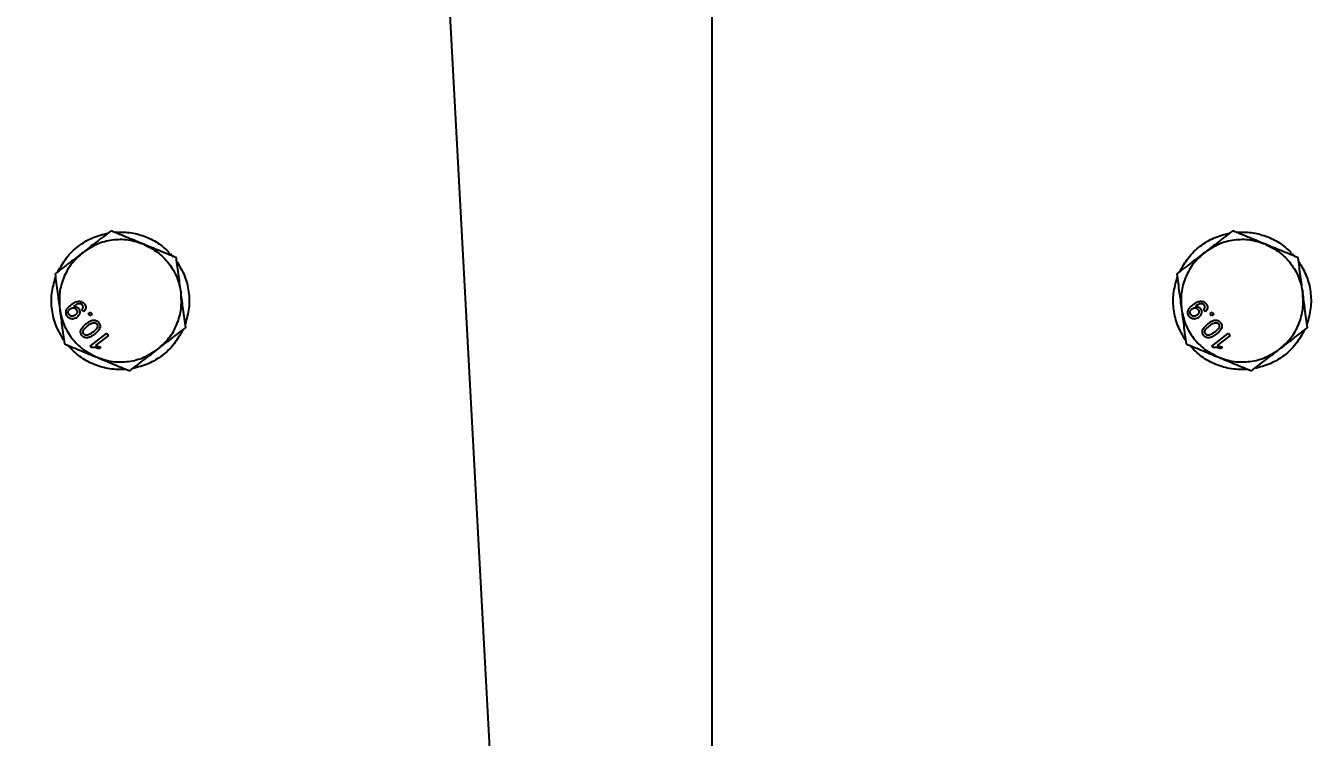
# Model space of a CAD drawing. Header units: millimetres. Extents: x 1293 to 41893, y 1011 to 26911.
# Drawn here: x 32222.4 to 32432.5, y 7759 to 7875.4 of the extents above; entities that cross this region are included whole.
import ezdxf

# ---------------------------------------------------------------- set-up
doc = ezdxf.new("R2010")
doc.units = ezdxf.units.MM
doc.header["$LTSCALE"] = 50
doc.layers.add('CAPA_1', color=7, linetype='Continuous')
doc.layers.add('MAQUINAS', color=11, linetype='Continuous')
doc.styles.add('SLDTEXTSTYLE0', font='TXT', dxfattribs={"width": 0.75})
doc.dimstyles.new('SLDDIMSTYLE0', dxfattribs={"dimtxt": 100, "dimasz": 100, "dimexe": 0, "dimexo": 0.0625, "dimgap": 25, "dimtad": 2, "dimdec": 0, "dimlfac": 1.5, "dimrnd": 1e-09, "dimzin": 12, "dimdsep": 46, "dimtxsty": 'SLDTEXTSTYLE0', "dimsah": 1, "dimcen": 0.09, "dimadec": 0, "dimazin": 3, "dimtfac": 1, "dimtdec": 0, "dimtofl": 0, "dimtmove": 0, "dimatfit": 3, "dimfxl": 1, "dimfrac": 2, "dimtolj": 1, "dimtzin": 12, "dimarcsym": 0})

# ---------------------------------------------------------------- blocks, each defined once
blk = doc.blocks.new('_D_31')
at = {"layer": 'CAPA_1', "transparency": 16777216}
for p, q in [((30433.48, 7043.47), (30433.48, 8732.61)), ((32334.55, 7145.82), (32334.55, 8732.61)), ((32334.55, 8682.61), (30433.48, 8682.61))]:
    blk.add_line(p, q, dxfattribs=at)
for points in [[(30433.48, 8682.61), (30533.48, 8667.22), (30533.48, 8697.99)], [(32334.55, 8682.61), (32234.55, 8697.99), (32234.55, 8667.22)]]:
    blk.add_solid(points, dxfattribs=at)
at = {"layer": 'CAPA_1', "transparency": 16777216, "insert": (31236.24, 8811.51), "char_height": 100, "attachment_point": 1, "style": 'SLDTEXTSTYLE0'}
blk.add_mtext('2852', dxfattribs=at)
blk = doc.blocks.new('_D_32')
at = {"layer": 'CAPA_1', "transparency": 16777216}
for p, q in [((32331.13, 7145.73), (32262.39, 8422.58)), ((32265.08, 8372.66), (30364, 8270.3)), ((30430.06, 7043.38), (30361.32, 8320.23))]:
    blk.add_line(p, q, dxfattribs=at)
for points in [[(32265.08, 8372.66), (32164.39, 8382.64), (32166.05, 8351.92)], [(30364, 8270.3), (30464.69, 8260.32), (30463.03, 8291.04)]]:
    blk.add_solid(points, dxfattribs=at)
at = {"layer": 'CAPA_1', "transparency": 16777216, "insert": (31160.05, 8442.25), "char_height": 100, "attachment_point": 1, "rotation": 3.0819, "style": 'SLDTEXTSTYLE0'}
blk.add_mtext('2856', dxfattribs=at)

msp = doc.modelspace()

# ---------------------------------------------------------------- linework, layer by layer
at = {"layer": 'MAQUINAS', "linetype": 'Continuous', "lineweight": 25}
for p, q in [((32245.5517002, 7838.0135834), (32245.8300419, 7838.2987164)), ((32245.8325918, 7837.8977372), (32246.0258736, 7838.095735)), ((32246.0258736, 7838.095735), (32246.4744453, 7837.5893071)), ((32428.8850336, 7838.0135834), (32429.1633752, 7838.2987164)), ((32429.1659251, 7837.8977372), (32429.3592069, 7838.095735)), ((32429.3592069, 7838.095735), (32429.8077786, 7837.5893071)), ((32230.2265846, 7829.5201339), (32230.1615222, 7829.4674545)), ((32231.8386626, 7828.5977145), (32231.536077, 7828.9188308)), ((32232.5802427, 7828.2820974), (32232.9281386, 7828.5498935)), ((32232.9281386, 7828.5498935), (32233.1959347, 7828.2019976)), ((32413.5599179, 7829.5201339), (32413.4948556, 7829.4674545)), ((32415.171996, 7828.5977145), (32414.8694103, 7828.9188308)), ((32415.913576, 7828.2820974), (32416.261472, 7828.5498935)), ((32416.261472, 7828.5498935), (32416.529268, 7828.2019976)), ((32232.8480388, 7827.9342015), (32232.5802427, 7828.2820974)), ((32233.1959347, 7828.2019976), (32232.8480388, 7827.9342015)), ((32416.1813721, 7827.9342015), (32415.913576, 7828.2820974)), ((32416.529268, 7828.2019976), (32416.1813721, 7827.9342015)), ((32232.892511, 7822.9821248), (32235.6060993, 7825.0709341)), ((32235.8738954, 7824.7230382), (32233.7593404, 7823.0953402)), ((32235.6060993, 7825.0709341), (32235.8738954, 7824.7230382)), ((32416.2258444, 7822.9821248), (32418.9394327, 7825.0709341)), ((32419.2072287, 7824.7230382), (32417.0926738, 7823.0953402)), ((32418.9394327, 7825.0709341), (32419.2072287, 7824.7230382)), ((32233.0649048, 7822.7581668), (32232.892511, 7822.9821248)), ((32233.7593404, 7823.0953402), (32234.6414537, 7822.777093)), ((32234.6414537, 7822.777093), (32234.3207371, 7822.5302185)), ((32416.3982381, 7822.7581668), (32416.2258444, 7822.9821248)), ((32417.0926738, 7823.0953402), (32417.974787, 7822.777093)), ((32417.974787, 7822.777093), (32417.6540704, 7822.5302185))]:
    msp.add_line(p, q, dxfattribs=at)
for points in [[(32227.6322292, 7835.1537433), (32228.0675552, 7835.9386883), (32228.9382073, 7837.5085784), (32230.9041507, 7839.3763456), (32233.2127594, 7840.7989539), (32234.9531607, 7841.238946), (32235.8233614, 7841.458942)], [(32236.8622224, 7841.5973269), (32237.6863966, 7841.6161784), (32239.3347449, 7841.6538814), (32241.7406946, 7841.0207052), (32243.9834829, 7839.9439477), (32245.2145222, 7838.8471269), (32245.8300419, 7838.2987164)], [(32410.9655625, 7835.1537433), (32411.4008886, 7835.9386883), (32412.2715406, 7837.5085784), (32414.2374841, 7839.3763456), (32416.5460927, 7840.7989539), (32418.2864941, 7841.238946), (32419.1566947, 7841.458942)], [(32420.1955557, 7841.5973269), (32421.0197299, 7841.6161784), (32422.6680782, 7841.6538814), (32425.0740279, 7841.0207052), (32427.3168162, 7839.9439477), (32428.5478555, 7838.8471269), (32429.1633752, 7838.2987164)], [(32241.6402366, 7839.6267623), (32240.8078033, 7839.8986945), (32239.1429368, 7840.4425588), (32236.4938203, 7840.3943584), (32233.9244614, 7839.7474144), (32232.4600173, 7838.7866999), (32231.7277953, 7838.3063427)], [(32241.6402366, 7839.6267623), (32242.4223492, 7839.2328181), (32243.9865744, 7838.4449296), (32245.8315238, 7836.5432715), (32247.1978248, 7834.2731695), (32247.5592577, 7832.5594207), (32247.7399742, 7831.7025462)], [(32424.9735699, 7839.6267623), (32424.1411367, 7839.8986945), (32422.4762702, 7840.4425588), (32419.8271536, 7840.3943584), (32417.2577947, 7839.7474144), (32415.7933507, 7838.7866999), (32415.0611286, 7838.3063427)], [(32424.9735699, 7839.6267623), (32425.7556825, 7839.2328181), (32427.3199077, 7838.4449296), (32429.1648571, 7836.5432715), (32430.5311581, 7834.2731695), (32430.8925911, 7832.5594207), (32431.0733075, 7831.7025462)], [(32231.7277953, 7838.3063427), (32231.0760785, 7837.7214004), (32229.772645, 7836.5515159), (32228.4898295, 7834.2332135), (32227.7654199, 7831.6846114), (32227.8652011, 7829.9360084), (32227.9150917, 7829.0617069)], [(32415.0611286, 7838.3063427), (32414.4094119, 7837.7214004), (32413.1059783, 7836.5515159), (32411.8231628, 7834.2332135), (32411.0987533, 7831.6846114), (32411.1985344, 7829.9360084), (32411.248425, 7829.0617069)], [(32247.0575261, 7836.8257102), (32247.5196454, 7836.0562343), (32248.4438841, 7834.5172825), (32249.0784462, 7831.8808419), (32249.1561568, 7829.170224), (32248.6670005, 7827.4429962), (32248.4224223, 7826.5793823)], [(32430.3908594, 7836.8257102), (32430.8529788, 7836.0562343), (32431.7772174, 7834.5172825), (32432.4117796, 7831.8808419), (32432.4894902, 7829.170224), (32432.0003338, 7827.4429962), (32431.7557556, 7826.5793823)], [(32228.5975398, 7823.9385429), (32228.1354204, 7824.7080188), (32227.2111818, 7826.2469706), (32226.5766196, 7828.8834112), (32226.498909, 7831.5940291), (32226.9880654, 7833.3212569), (32227.2326436, 7834.1848708)], [(32411.9308731, 7823.9385429), (32411.4687538, 7824.7080188), (32410.5445151, 7826.2469706), (32409.909953, 7828.8834112), (32409.8322424, 7831.5940291), (32410.3213987, 7833.3212569), (32410.5659769, 7834.1848708)], [(32243.9272706, 7822.4579104), (32244.5789873, 7823.0428527), (32245.8824209, 7824.2127372), (32247.1652364, 7826.5310396), (32247.8896459, 7829.0796417), (32247.7898648, 7830.8282447), (32247.7399742, 7831.7025462)], [(32427.2606039, 7822.4579104), (32427.9123207, 7823.0428527), (32429.2157542, 7824.2127372), (32430.4985697, 7826.5310396), (32431.2229793, 7829.0796417), (32431.1231981, 7830.8282447), (32431.0733075, 7831.7025462)], [(32227.9150917, 7829.0617069), (32228.0958081, 7828.2048324), (32228.4572411, 7826.4910836), (32229.8235421, 7824.2209816), (32231.6684915, 7822.3193235), (32233.2327167, 7821.531435), (32234.0148293, 7821.1374908)], [(32411.248425, 7829.0617069), (32411.4291415, 7828.2048324), (32411.7905744, 7826.4910836), (32413.1568754, 7824.2209816), (32415.0018248, 7822.3193235), (32416.56605, 7821.531435), (32417.3481626, 7821.1374908)], [(32248.0228367, 7825.6105098), (32247.5875107, 7824.8255648), (32246.7168586, 7823.2556747), (32244.7509151, 7821.3879075), (32242.4423065, 7819.9652992), (32240.7019051, 7819.5253071), (32239.8317045, 7819.3053111)], [(32431.35617, 7825.6105098), (32430.920844, 7824.8255648), (32430.050192, 7823.2556747), (32428.0842485, 7821.3879075), (32425.7756398, 7819.9652992), (32424.0352385, 7819.5253071), (32423.1650378, 7819.3053111)], [(32238.7928435, 7819.1669262), (32237.8953981, 7819.151457), (32236.1005074, 7819.1205188), (32233.5000018, 7819.8891922), (32231.1136826, 7821.1772018), (32229.8624376, 7822.4644375), (32229.2368151, 7823.1080554)], [(32234.0148293, 7821.1374908), (32234.8472625, 7820.8655586), (32236.512129, 7820.3216943), (32239.1612456, 7820.3698947), (32241.7306045, 7821.0168387), (32243.1950485, 7821.9775532), (32243.9272706, 7822.4579104)], [(32422.1261768, 7819.1669262), (32421.2287315, 7819.151457), (32419.4338408, 7819.1205188), (32416.8333351, 7819.8891922), (32414.4470159, 7821.1772018), (32413.1957709, 7822.4644375), (32412.5701484, 7823.1080554)], [(32417.3481626, 7821.1374908), (32418.1805959, 7820.8655586), (32419.8454624, 7820.3216943), (32422.4945789, 7820.3698947), (32425.0639378, 7821.0168387), (32426.5283819, 7821.9775532), (32427.2606039, 7822.4579104)]]:
    msp.add_open_spline(points, degree=3, dxfattribs=at)
for points, knots in [([(32236.3028436, 7841.8280278), (32235.5031819, 7841.212481), (32234.0022335, 7840.0571122), (32232.4520746, 7838.8638633), (32231.7277953, 7838.3063427)], [0, 0, 0, 0, 0.5327709195, 1, 1, 1, 1]), ([(32241.6402366, 7839.6267623), (32240.7952699, 7839.9752463), (32238.9868065, 7840.7210988), (32237.2357536, 7841.4432739), (32236.3028436, 7841.8280278)], [0, 0, 0, 0, 0.4672290805, 1, 1, 1, 1]), ([(32419.6361769, 7841.8280278), (32418.8365153, 7841.212481), (32417.3355669, 7840.0571122), (32415.785408, 7838.8638633), (32415.0611286, 7838.3063427)], [0, 0, 0, 0, 0.5327709195, 1, 1, 1, 1]), ([(32424.9735699, 7839.6267623), (32424.1286032, 7839.9752463), (32422.3201399, 7840.7210988), (32420.569087, 7841.4432739), (32419.6361769, 7841.8280278)], [0, 0, 0, 0, 0.4672290805, 1, 1, 1, 1]), ([(32246.9776295, 7837.4254969), (32246.0447195, 7837.8102508), (32244.2936666, 7838.5324258), (32242.4852032, 7839.2782784), (32241.6402366, 7839.6267623)], [0, 0, 0, 0, 0.5327709195, 1, 1, 1, 1]), ([(32430.3109629, 7837.4254969), (32429.3780528, 7837.8102508), (32427.627, 7838.5324258), (32425.8185366, 7839.2782784), (32424.9735699, 7839.6267623)], [0, 0, 0, 0, 0.5327709195, 1, 1, 1, 1]), ([(32231.7277953, 7838.3063427), (32231.003516, 7837.748822), (32229.4533571, 7836.5555731), (32227.9524087, 7835.4002043), (32227.152747, 7834.7846575)], [0, 0, 0, 0, 0.4672290805, 1, 1, 1, 1]), ([(32247.7399742, 7831.7025462), (32247.6192868, 7832.6085508), (32247.3609824, 7834.5476523), (32247.1108779, 7836.4251961), (32246.9776295, 7837.4254969)], [0, 0, 0, 0, 0.46722908045, 1, 1, 1, 1]), ([(32415.0611286, 7838.3063427), (32414.3368493, 7837.748822), (32412.7866904, 7836.5555731), (32411.285742, 7835.4002043), (32410.4860803, 7834.7846575)], [0, 0, 0, 0, 0.4672290805, 1, 1, 1, 1]), ([(32431.0733075, 7831.7025462), (32430.9526202, 7832.6085508), (32430.6943157, 7834.5476523), (32430.4442113, 7836.4251961), (32430.3109629, 7837.4254969)], [0, 0, 0, 0, 0.4672290805, 1, 1, 1, 1]), ([(32227.152747, 7834.7846575), (32227.2859954, 7833.7843567), (32227.5360999, 7831.9068129), (32227.7944043, 7829.9677115), (32227.9150917, 7829.0617069)], [0, 0, 0, 0, 0.5327709195, 1, 1, 1, 1]), ([(32410.4860803, 7834.7846575), (32410.6193287, 7833.7843567), (32410.8694332, 7831.9068129), (32411.1277376, 7829.9677115), (32411.248425, 7829.0617069)], [0, 0, 0, 0, 0.5327709195, 1, 1, 1, 1]), ([(32248.5023189, 7825.9795956), (32248.3690705, 7826.9798964), (32248.118966, 7828.8574402), (32247.8606616, 7830.7965416), (32247.7399742, 7831.7025462)], [0, 0, 0, 0, 0.5327709195, 1, 1, 1, 1]), ([(32431.8356522, 7825.9795956), (32431.7024038, 7826.9798964), (32431.4522993, 7828.8574402), (32431.1939949, 7830.7965416), (32431.0733075, 7831.7025462)], [0, 0, 0, 0, 0.5327709195, 1, 1, 1, 1]), ([(32227.9150917, 7829.0617069), (32228.035779, 7828.1557023), (32228.2940835, 7826.2166008), (32228.544188, 7824.339057), (32228.6774363, 7823.3387562)], [0, 0, 0, 0, 0.4672290805, 1, 1, 1, 1]), ([(32229.1726562, 7827.8146168), (32229.1202384, 7827.8935522), (32229.0154185, 7828.0513992), (32228.9459633, 7828.3302816), (32228.9447116, 7828.6153625), (32229.0483878, 7828.9818158), (32229.3356266, 7829.3701418), (32229.6288023, 7829.6062118), (32229.7757677, 7829.7245509)], [0, 0, 0, 0, 0.1250635897, 0.25008955759, 0.37511000523, 0.50016939956, 0.74944095238, 1, 1, 1, 1]), ([(32229.4447563, 7828.1089048), (32229.3957785, 7828.1870474), (32229.3225845, 7828.3038261), (32229.3029003, 7828.487601), (32229.3202967, 7828.6236443), (32229.3661836, 7828.7541155), (32229.460745, 7828.9118456), (32229.5653115, 7829.0020574), (32229.634786, 7829.0619945)], [0, 0, 0, 0, 0.2490168506, 0.3721383925, 0.4993654558, 0.6235619335, 0.7498926933, 1, 1, 1, 1]), ([(32229.634786, 7829.0619945), (32229.7105368, 7829.113136), (32229.82515, 7829.1905146), (32230.0019905, 7829.2389192), (32230.1397081, 7829.2454896), (32230.2735396, 7829.2217318), (32230.4436234, 7829.1518247), (32230.5370301, 7829.051224), (32230.5995078, 7828.9839345)], [0, 0, 0, 0, 0.2499764907, 0.3782221671, 0.5003423322, 0.6274524307, 0.7508110927, 1, 1, 1, 1]), ([(32229.7757677, 7829.7245509), (32229.9421269, 7829.8458893), (32230.27428, 7830.0881538), (32230.7584044, 7830.2954557), (32231.172661, 7830.3287372), (32231.4777505, 7830.2640992), (32231.7525745, 7830.1156753), (32231.8891308, 7829.9605226), (32231.9574377, 7829.8829136)], [0, 0, 0, 0, 0.25048494292, 0.50011851407, 0.62789918514, 0.75009236964, 0.87499367523, 1, 1, 1, 1]), ([(32230.1615222, 7829.4674545), (32230.2400216, 7829.4705156), (32230.3975134, 7829.4766568), (32230.6258042, 7829.4085006), (32230.8368317, 7829.2961652), (32230.9418277, 7829.1779345), (32230.9942083, 7829.1189514)], [0, 0, 0, 0, 0.2489431768, 0.4994502947, 0.7502849385, 1, 1, 1, 1]), ([(32231.6305231, 7829.6598356), (32231.586313, 7829.7090829), (32231.4979297, 7829.8075365), (32231.3171198, 7829.896122), (32231.118724, 7829.9268143), (32230.7295527, 7829.8397325), (32230.4500391, 7829.6621226), (32230.2265846, 7829.5201339)], [0, 0, 0, 0, 0.1252073258, 0.2503100191, 0.3753386279, 0.5006201474, 1, 1, 1, 1]), ([(32230.5995078, 7828.9839345), (32230.6490519, 7828.9082558), (32230.7232826, 7828.7948683), (32230.7560035, 7828.6165348), (32230.749911, 7828.4817351), (32230.7147388, 7828.3509065), (32230.6329331, 7828.189382), (32230.5315845, 7828.0986547), (32230.4642665, 7828.0383914)], [0, 0, 0, 0, 0.2495205461, 0.3738507837, 0.4998887841, 0.6240955932, 0.7503154422, 1, 1, 1, 1]), ([(32230.9942083, 7829.1189514), (32231.0330663, 7829.0622905), (32231.110756, 7828.9490071), (32231.1758434, 7828.7526227), (32231.1971053, 7828.5471402), (32231.1731485, 7828.3421055), (32231.1088985, 7828.1449283), (32230.9730463, 7827.9042466), (32230.8171583, 7827.7672767), (32230.7135806, 7827.6762688)], [0, 0, 0, 0, 0.1250740585, 0.2500636243, 0.3732612247, 0.5001992382, 0.6242961009, 0.7503685137, 1, 1, 1, 1]), ([(32231.536077, 7828.9188308), (32231.5851807, 7828.9771936), (32231.6738621, 7829.0825971), (32231.7400747, 7829.2452283), (32231.74836, 7829.3763101), (32231.7292333, 7829.4785051), (32231.6907034, 7829.5755172), (32231.6505823, 7829.6317306), (32231.6305231, 7829.6598356)], [0, 0, 0, 0, 0.2764767993, 0.4993179598, 0.6237184282, 0.7494961879, 0.8747561628, 1, 1, 1, 1]), ([(32231.9574377, 7829.8829136), (32232.0234204, 7829.7825569), (32232.12264, 7829.6316486), (32232.1733237, 7829.3961386), (32232.173669, 7829.1575457), (32232.0783642, 7828.8647204), (32231.9186472, 7828.6868101), (32231.8386626, 7828.5977145)], [0, 0, 0, 0, 0.2498594906, 0.3757183909, 0.500481002, 0.7498462328, 1, 1, 1, 1]), ([(32411.248425, 7829.0617069), (32411.3691124, 7828.1557023), (32411.6274168, 7826.2166008), (32411.8775213, 7824.339057), (32412.0107697, 7823.3387562)], [0, 0, 0, 0, 0.4672290805, 1, 1, 1, 1]), ([(32412.5059896, 7827.8146168), (32412.4535717, 7827.8935522), (32412.3487518, 7828.0513992), (32412.2792966, 7828.3302816), (32412.2780449, 7828.6153625), (32412.3817211, 7828.9818158), (32412.66896, 7829.3701418), (32412.9621356, 7829.6062118), (32413.109101, 7829.7245509)], [0, 0, 0, 0, 0.1250635897, 0.2500895576, 0.3751100052, 0.5001693996, 0.7494409524, 1, 1, 1, 1]), ([(32412.7780896, 7828.1089048), (32412.7291118, 7828.1870474), (32412.6559178, 7828.3038261), (32412.6362336, 7828.487601), (32412.65363, 7828.6236443), (32412.699517, 7828.7541155), (32412.7940783, 7828.9118456), (32412.8986449, 7829.0020574), (32412.9681194, 7829.0619945)], [0, 0, 0, 0, 0.24901685056, 0.37213839249, 0.49936545582, 0.62356193351, 0.74989269326, 1, 1, 1, 1]), ([(32412.9681194, 7829.0619945), (32413.0438701, 7829.113136), (32413.1584833, 7829.1905146), (32413.3353238, 7829.2389192), (32413.4730414, 7829.2454896), (32413.6068729, 7829.2217318), (32413.7769567, 7829.1518247), (32413.8703634, 7829.051224), (32413.9328411, 7828.9839345)], [0, 0, 0, 0, 0.2499764907, 0.3782221672, 0.5003423322, 0.6274524307, 0.7508110927, 1, 1, 1, 1]), ([(32413.109101, 7829.7245509), (32413.2754603, 7829.8458893), (32413.6076133, 7830.0881538), (32414.0917377, 7830.2954557), (32414.5059943, 7830.3287372), (32414.8110838, 7830.2640992), (32415.0859078, 7830.1156753), (32415.2224642, 7829.9605226), (32415.290771, 7829.8829136)], [0, 0, 0, 0, 0.2504849429, 0.5001185141, 0.6278991852, 0.7500923696, 0.8749936752, 1, 1, 1, 1]), ([(32413.4948556, 7829.4674545), (32413.5733549, 7829.4705156), (32413.7308468, 7829.4766568), (32413.9591375, 7829.4085006), (32414.170165, 7829.2961652), (32414.275161, 7829.1779345), (32414.3275416, 7829.1189514)], [0, 0, 0, 0, 0.2489431768, 0.4994502947, 0.7502849385, 1, 1, 1, 1]), ([(32414.9638564, 7829.6598356), (32414.9196463, 7829.7090829), (32414.831263, 7829.8075365), (32414.6504531, 7829.896122), (32414.4520574, 7829.9268143), (32414.062886, 7829.8397325), (32413.7833725, 7829.6621226), (32413.5599179, 7829.5201339)], [0, 0, 0, 0, 0.1252073258, 0.2503100191, 0.3753386279, 0.5006201474, 1, 1, 1, 1]), ([(32413.9328411, 7828.9839345), (32413.9823852, 7828.9082558), (32414.0566159, 7828.7948683), (32414.0893369, 7828.6165348), (32414.0832444, 7828.4817351), (32414.0480721, 7828.3509065), (32413.9662664, 7828.189382), (32413.8649179, 7828.0986547), (32413.7975998, 7828.0383914)], [0, 0, 0, 0, 0.24952054609, 0.37385078376, 0.49988878406, 0.62409559318, 0.75031544223, 1, 1, 1, 1]), ([(32414.3275416, 7829.1189514), (32414.3663996, 7829.0622905), (32414.4440894, 7828.9490071), (32414.5091768, 7828.7526227), (32414.5304387, 7828.5471402), (32414.5064818, 7828.3421055), (32414.4422319, 7828.1449283), (32414.3063796, 7827.9042466), (32414.1504916, 7827.7672767), (32414.0469139, 7827.6762688)], [0, 0, 0, 0, 0.1250740585, 0.2500636243, 0.3732612247, 0.5001992382, 0.6242961009, 0.7503685137, 1, 1, 1, 1]), ([(32414.8694103, 7828.9188308), (32414.918514, 7828.9771936), (32415.0071954, 7829.0825971), (32415.073408, 7829.2452283), (32415.0816933, 7829.3763101), (32415.0625667, 7829.4785051), (32415.0240368, 7829.5755172), (32414.9839157, 7829.6317306), (32414.9638564, 7829.6598356)], [0, 0, 0, 0, 0.2764767993, 0.4993179598, 0.6237184282, 0.7494961879, 0.8747561628, 1, 1, 1, 1]), ([(32415.290771, 7829.8829136), (32415.3567538, 7829.7825569), (32415.4559733, 7829.6316486), (32415.506657, 7829.3961386), (32415.5070023, 7829.1575457), (32415.4116976, 7828.8647204), (32415.2519805, 7828.6868101), (32415.171996, 7828.5977145)], [0, 0, 0, 0, 0.2498594906, 0.3757183909, 0.500481002, 0.7498462328, 1, 1, 1, 1]), ([(32230.7135806, 7827.6762688), (32230.5923829, 7827.5955329), (32230.409786, 7827.4738958), (32230.1258245, 7827.4065617), (32229.9069093, 7827.4003853), (32229.6934502, 7827.4394911), (32229.4220514, 7827.548497), (32229.2725751, 7827.7079973), (32229.1726562, 7827.8146168)], [0, 0, 0, 0, 0.2498688585, 0.3764535287, 0.5003476657, 0.6272386366, 0.7508240847, 1, 1, 1, 1]), ([(32230.4642665, 7828.0383914), (32230.3845165, 7827.9850357), (32230.2252267, 7827.8784648), (32229.9799154, 7827.8410203), (32229.791005, 7827.8671429), (32229.6100529, 7827.9352326), (32229.5112567, 7828.0390348), (32229.4447563, 7828.1089048)], [0, 0, 0, 0, 0.2502503989, 0.4998417518, 0.6295762977, 0.7506653539, 1, 1, 1, 1]), ([(32231.5535307, 7824.7216045), (32231.4993229, 7824.8022663), (32231.3909519, 7824.9635238), (32231.317142, 7825.2501699), (32231.3408555, 7825.5448688), (32231.5883859, 7826.076597), (32231.9613094, 7826.3952981), (32232.2593166, 7826.6499757)], [0, 0, 0, 0, 0.125373348, 0.2506437386, 0.375697515, 0.5011131747, 1, 1, 1, 1]), ([(32232.2593166, 7826.6499757), (32232.4157843, 7826.7639532), (32232.728342, 7826.9916334), (32233.1757199, 7827.1949642), (32233.5619158, 7827.2487387), (32233.8529179, 7827.2023213), (32234.1113442, 7827.0573037), (32234.238347, 7826.9106099), (32234.3019086, 7826.8371934)], [0, 0, 0, 0, 0.2504758129, 0.5003473544, 0.6257683408, 0.7501761831, 0.8749696966, 1, 1, 1, 1]), ([(32232.5260255, 7826.3012429), (32232.7496697, 7826.4691422), (32233.02927, 7826.6790502), (32233.4278106, 7826.8163798), (32233.6384442, 7826.8116748), (32233.8433224, 7826.7482825), (32233.9403229, 7826.6468642), (32233.9888022, 7826.596177)], [0, 0, 0, 0, 0.5004095025, 0.6256126137, 0.7505796735, 0.875343692, 1, 1, 1, 1]), ([(32233.9888022, 7826.596177), (32234.0257729, 7826.5364322), (32234.0997348, 7826.4169096), (32234.1069685, 7826.2024346), (32234.0591326, 7825.9972586), (32233.8229881, 7825.6475562), (32233.5487579, 7825.4308713), (32233.3294137, 7825.2575551)], [0, 0, 0, 0, 0.1246963828, 0.2494616582, 0.3744323466, 0.4996371137, 1, 1, 1, 1]), ([(32234.3019086, 7826.8371934), (32234.3808905, 7826.7152307), (32234.4995145, 7826.532053), (32234.5309305, 7826.2794412), (32234.5270825, 7826.1358216), (32234.5136901, 7826.0651588), (32234.506994, 7826.029828)], [0, 0, 0, 0, 0.4987953461, 0.7491482596, 0.8745764119, 1, 1, 1, 1]), ([(32414.0469139, 7827.6762688), (32413.9257162, 7827.5955329), (32413.7431193, 7827.4738958), (32413.4591579, 7827.4065617), (32413.2402427, 7827.4003853), (32413.0267835, 7827.4394911), (32412.7553847, 7827.548497), (32412.6059084, 7827.7079973), (32412.5059896, 7827.8146168)], [0, 0, 0, 0, 0.2498688585, 0.3764535287, 0.5003476657, 0.6272386366, 0.7508240847, 1, 1, 1, 1]), ([(32413.7975998, 7828.0383914), (32413.7178498, 7827.9850357), (32413.55856, 7827.8784648), (32413.3132488, 7827.8410203), (32413.1243384, 7827.8671429), (32412.9433863, 7827.9352326), (32412.84459, 7828.0390348), (32412.7780896, 7828.1089048)], [0, 0, 0, 0, 0.2502503989, 0.4998417518, 0.6295762977, 0.7506653539, 1, 1, 1, 1]), ([(32414.886864, 7824.7216045), (32414.8326562, 7824.8022663), (32414.7242852, 7824.9635238), (32414.6504753, 7825.2501699), (32414.6741888, 7825.5448688), (32414.9217192, 7826.076597), (32415.2946428, 7826.3952981), (32415.59265, 7826.6499757)], [0, 0, 0, 0, 0.125373348, 0.2506437386, 0.375697515, 0.5011131747, 1, 1, 1, 1]), ([(32415.59265, 7826.6499757), (32415.7491176, 7826.7639532), (32416.0616753, 7826.9916334), (32416.5090532, 7827.1949642), (32416.8952492, 7827.2487387), (32417.1862513, 7827.2023213), (32417.4446775, 7827.0573037), (32417.5716803, 7826.9106099), (32417.6352419, 7826.8371934)], [0, 0, 0, 0, 0.2504758129, 0.50034735438, 0.62576834082, 0.75017618309, 0.87496969665, 1, 1, 1, 1]), ([(32415.8593589, 7826.3012429), (32416.0830031, 7826.4691422), (32416.3626033, 7826.6790502), (32416.7611439, 7826.8163798), (32416.9717775, 7826.8116748), (32417.1766558, 7826.7482825), (32417.2736563, 7826.6468642), (32417.3221356, 7826.596177)], [0, 0, 0, 0, 0.5004095025, 0.6256126137, 0.7505796735, 0.875343692, 1, 1, 1, 1]), ([(32417.3221356, 7826.596177), (32417.3591063, 7826.5364322), (32417.4330681, 7826.4169096), (32417.4403019, 7826.2024346), (32417.3924659, 7825.9972586), (32417.1563214, 7825.6475562), (32416.8820912, 7825.4308713), (32416.6627471, 7825.2575551)], [0, 0, 0, 0, 0.1246963828, 0.2494616582, 0.3744323466, 0.4996371137, 1, 1, 1, 1]), ([(32417.6352419, 7826.8371934), (32417.7142238, 7826.7152307), (32417.8328479, 7826.532053), (32417.8642639, 7826.2794412), (32417.8604158, 7826.1358216), (32417.8470234, 7826.0651588), (32417.8403273, 7826.029828)], [0, 0, 0, 0, 0.4987953461, 0.7491482596, 0.8745764119, 1, 1, 1, 1]), ([(32233.598297, 7824.910496), (32233.4416321, 7824.7965196), (32233.1286887, 7824.5688479), (32232.677331, 7824.3623784), (32232.2898117, 7824.3104673), (32231.9996382, 7824.3597667), (32231.7445773, 7824.5015876), (32231.617255, 7824.6482171), (32231.5535307, 7824.7216045)], [0, 0, 0, 0, 0.2504817087, 0.5003455958, 0.6317049057, 0.7502211388, 0.8749866995, 1, 1, 1, 1]), ([(32231.869566, 7824.9588158), (32231.8320566, 7825.0183751), (32231.7570394, 7825.1374909), (32231.7457672, 7825.3527688), (32231.7973536, 7825.557638), (32232.0296551, 7825.9103545), (32232.305434, 7826.1275285), (32232.5260255, 7826.3012429)], [0, 0, 0, 0, 0.1247447425, 0.2494837578, 0.3744708184, 0.4996480989, 1, 1, 1, 1]), ([(32232.3333114, 7824.7409773), (32232.2888146, 7824.7425872), (32232.1998496, 7824.7458059), (32232.0718353, 7824.7872052), (32231.9567907, 7824.8576085), (32231.8986444, 7824.925076), (32231.869566, 7824.9588158)], [0, 0, 0, 0, 0.2501584562, 0.5001555724, 0.7500324303, 1, 1, 1, 1]), ([(32233.3294137, 7825.2575551), (32233.1766746, 7825.146345), (32232.9475791, 7824.9795396), (32232.6118981, 7824.7986629), (32232.426092, 7824.760189), (32232.3333114, 7824.7409773)], [0, 0, 0, 0, 0.5003723119, 0.7505151407, 1, 1, 1, 1]), ([(32234.506994, 7826.029828), (32234.4623885, 7825.9159012), (32234.3731124, 7825.6878814), (32234.0678117, 7825.3006984), (32233.7860948, 7825.0665703), (32233.598297, 7824.910496)], [0, 0, 0, 0, 0.249753552, 0.499871473, 1, 1, 1, 1]), ([(32243.9272706, 7822.4579104), (32244.6515499, 7823.0154311), (32246.2017088, 7824.20868), (32247.7026572, 7825.3640488), (32248.5023189, 7825.9795956)], [0, 0, 0, 0, 0.4672290805, 1, 1, 1, 1]), ([(32416.9316303, 7824.910496), (32416.7749654, 7824.7965196), (32416.462022, 7824.5688479), (32416.0106643, 7824.3623784), (32415.6231451, 7824.3104673), (32415.3329715, 7824.3597667), (32415.0779107, 7824.5015876), (32414.9505883, 7824.6482171), (32414.886864, 7824.7216045)], [0, 0, 0, 0, 0.2504817087, 0.5003455958, 0.6317049057, 0.7502211388, 0.8749866995, 1, 1, 1, 1]), ([(32415.2028994, 7824.9588158), (32415.1653899, 7825.0183751), (32415.0903727, 7825.1374909), (32415.0791006, 7825.3527688), (32415.1306869, 7825.557638), (32415.3629885, 7825.9103545), (32415.6387673, 7826.1275285), (32415.8593589, 7826.3012429)], [0, 0, 0, 0, 0.1247447425, 0.2494837578, 0.3744708184, 0.4996480989, 1, 1, 1, 1]), ([(32415.6666447, 7824.7409773), (32415.6221479, 7824.7425872), (32415.533183, 7824.7458059), (32415.4051686, 7824.7872052), (32415.290124, 7824.8576085), (32415.2319778, 7824.925076), (32415.2028994, 7824.9588158)], [0, 0, 0, 0, 0.2501584562, 0.5001555724, 0.7500324303, 1, 1, 1, 1]), ([(32416.6627471, 7825.2575551), (32416.5100079, 7825.146345), (32416.2809124, 7824.9795396), (32415.9452314, 7824.7986629), (32415.7594254, 7824.760189), (32415.6666447, 7824.7409773)], [0, 0, 0, 0, 0.5003723119, 0.7505151407, 1, 1, 1, 1]), ([(32417.8403273, 7826.029828), (32417.7957218, 7825.9159012), (32417.7064457, 7825.6878814), (32417.401145, 7825.3006984), (32417.1194281, 7825.0665703), (32416.9316303, 7824.910496)], [0, 0, 0, 0, 0.249753552, 0.499871473, 1, 1, 1, 1]), ([(32427.2606039, 7822.4579104), (32427.9848832, 7823.0154311), (32429.5350421, 7824.20868), (32431.0359905, 7825.3640488), (32431.8356522, 7825.9795956)], [0, 0, 0, 0, 0.4672290805, 1, 1, 1, 1]), ([(32228.6774363, 7823.3387562), (32229.6103464, 7822.9540023), (32231.3613993, 7822.2318273), (32233.1698626, 7821.4859747), (32234.0148293, 7821.1374908)], [0, 0, 0, 0, 0.5327709195, 1, 1, 1, 1]), ([(32234.3207371, 7822.5302185), (32234.1198575, 7822.6167657), (32233.7187926, 7822.789561), (32233.2826156, 7822.7686194), (32233.0649048, 7822.7581668)], [0, 0, 0, 0, 0.5008657323, 1, 1, 1, 1]), ([(32239.3522223, 7818.9362253), (32240.1518839, 7819.5517721), (32241.6528323, 7820.7071409), (32243.2029912, 7821.9003898), (32243.9272706, 7822.4579104)], [0, 0, 0, 0, 0.5327709195, 1, 1, 1, 1]), ([(32412.0107697, 7823.3387562), (32412.9436797, 7822.9540023), (32414.6947326, 7822.2318273), (32416.503196, 7821.4859747), (32417.3481626, 7821.1374908)], [0, 0, 0, 0, 0.5327709195, 1, 1, 1, 1]), ([(32417.6540704, 7822.5302185), (32417.4531908, 7822.6167657), (32417.0521259, 7822.789561), (32416.615949, 7822.7686194), (32416.3982381, 7822.7581668)], [0, 0, 0, 0, 0.50086573232, 1, 1, 1, 1]), ([(32422.6855556, 7818.9362253), (32423.4852173, 7819.5517721), (32424.9861657, 7820.7071409), (32426.5363246, 7821.9003898), (32427.2606039, 7822.4579104)], [0, 0, 0, 0, 0.5327709195, 1, 1, 1, 1]), ([(32234.0148293, 7821.1374908), (32234.859796, 7820.7890068), (32236.6682594, 7820.0431543), (32238.4193122, 7819.3209792), (32239.3522223, 7818.9362253)], [0, 0, 0, 0, 0.4672290805, 1, 1, 1, 1]), ([(32417.3481626, 7821.1374908), (32418.1931293, 7820.7890068), (32420.0015927, 7820.0431543), (32421.7526456, 7819.3209792), (32422.6855556, 7818.9362253)], [0, 0, 0, 0, 0.4672290805, 1, 1, 1, 1])]:
    msp.add_open_spline(points, degree=3, knots=knots, dxfattribs=at)

# ---------------------------------------------------------------- dimensions: what is measured, and where the dimension line sits
at = {"layer": 'CAPA_1'}
dim = msp.add_linear_dim(base=(30433.4775501, 8682.6069618), p1=(32334.5488858, 7082.3240911), p2=(30433.4775501, 6979.9687932), dimstyle='SLDDIMSTYLE0', dxfattribs=at)
dim.commit()
dim.dimension.update_dxf_attribs({"geometry": '_D_31', "text_midpoint": (31384.013218, 8682.6069618), "dimtype": 160})
dim = msp.add_linear_dim(base=(30364.00492, 8270.3018617), p1=(32334.5488858, 7082.3240911), p2=(30433.4775501, 6979.9687932), angle=3.081877853, dimstyle='SLDDIMSTYLE0', dxfattribs=at)
dim.commit()
dim.dimension.update_dxf_attribs({"geometry": '_D_32', "text_midpoint": (31314.5405879, 8321.4795107), "dimtype": 160})

doc.saveas('drawing.dxf')
